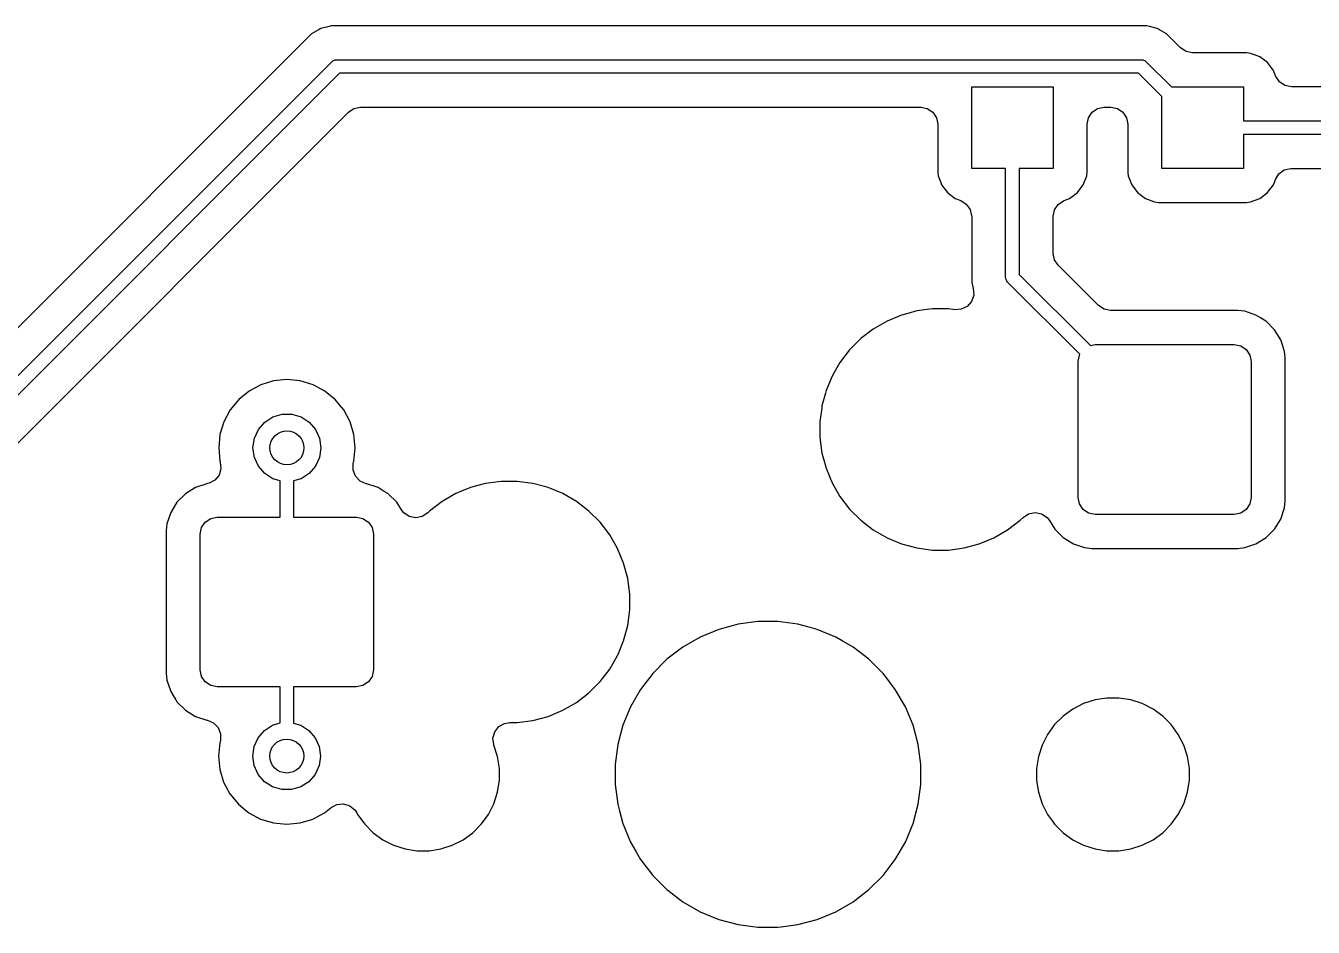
# Model space of a CAD drawing. Extents: x 17 to 170, y -181 to -32.
# Drawn here: x 76.45 to 95.4, y -85.74 to -72.46 of the extents above; entities that cross this region are included whole.
import ezdxf

# ---------------------------------------------------------------- set-up
doc = ezdxf.new("R2010")
doc.units = 0
doc.layers.add('BLACK', color=7, linetype='CONTINUOUS')

msp = doc.modelspace()

# ---------------------------------------------------------------- linework, layer by layer
at = {"layer": 'BLACK', "linetype": 'CONTINUOUS'}
for p, q in [((80.653783, -72.58198), (80.541979, -72.693783)), ((80.653785, -72.581979), (80.653783, -72.58198)), ((80.756797, -72.522506), (80.653785, -72.581979)), ((80.764815, -72.517876), (80.756797, -72.522506)), ((80.790715, -72.502922), (80.764815, -72.517876)), ((80.911168, -72.470647), (80.790715, -72.502922)), ((80.943443, -72.461999), (80.911168, -72.470647)), ((81.101557, -72.461999), (80.943443, -72.461999)), ((81.116818, -72.461999), (81.101557, -72.461999)), ((81.116834, -72.462), (81.116818, -72.461999)), ((92.780666, -72.462), (81.116834, -72.462)), ((92.780682, -72.461999), (92.780666, -72.462)), ((92.795943, -72.461999), (92.780682, -72.461999)), ((92.954057, -72.461999), (92.795943, -72.461999)), ((92.99498, -72.472964), (92.954057, -72.461999)), ((93.106784, -72.502922), (92.99498, -72.472964)), ((93.126363, -72.514226), (93.106784, -72.502922)), ((93.140703, -72.522506), (93.126363, -72.514226)), ((93.243716, -72.58198), (93.140703, -72.522506)), ((93.35552, -72.693784), (93.243716, -72.58198)), ((80.54198, -72.693784), (75.049194, -78.18657)), ((80.541979, -72.693783), (80.54198, -72.693784)), ((93.355521, -72.693786), (93.35552, -72.693784)), ((93.450805, -72.78907), (93.355521, -72.693786)), ((93.531587, -72.843046), (93.450805, -72.78907)), ((75.183578, -78.76), (80.951789, -72.991789)), ((80.951789, -72.991789), (80.966943, -72.979353)), ((80.966943, -72.979353), (81.002991, -72.964421)), ((81.002991, -72.964421), (81.0225, -72.9625)), ((81.0225, -72.9625), (92.875, -72.9625)), ((92.875, -72.9625), (92.894509, -72.964421)), ((92.894509, -72.964421), (92.930557, -72.979353)), ((92.930557, -72.979353), (92.945711, -72.991789)), ((92.945711, -72.991789), (93.316422, -73.3625)), ((93.626875, -72.862), (93.531587, -72.843046)), ((94.422873, -72.862), (93.626875, -72.862)), ((94.422876, -72.862), (94.422873, -72.862)), ((94.482481, -72.868408), (94.422876, -72.862)), ((94.537117, -72.888786), (94.482481, -72.868408)), ((94.617331, -72.918704), (94.537117, -72.888786)), ((94.732546, -73.004954), (94.617331, -72.918704)), ((81.063922, -73.1625), (75.325, -78.901422)), ((92.833578, -73.1625), (81.063922, -73.1625)), ((93.175, -73.503922), (92.833578, -73.1625)), ((94.818796, -73.120169), (94.732546, -73.004954)), ((94.848587, -73.200044), (94.818796, -73.120169)), ((90.375, -74.5625), (90.375, -73.3625)), ((90.375, -73.3625), (91.575, -73.3625)), ((91.575, -73.3625), (91.575, -74.5625)), ((93.316422, -73.3625), (94.375, -73.3625)), ((94.375, -73.3625), (94.375, -73.8625)), ((94.851831, -73.208288), (94.848587, -73.200044)), ((94.905807, -73.28907), (94.851831, -73.208288)), ((94.986589, -73.343046), (94.905807, -73.28907)), ((95.081877, -73.362), (94.986589, -73.343046)), ((98.598104, -73.362), (95.081877, -73.362)), ((93.175, -74.5625), (93.175, -73.503922)), ((75.898429, -79.035805), (81.198305, -73.73593)), ((81.198305, -73.73593), (81.279087, -73.681954)), ((81.279087, -73.681954), (81.374375, -73.663)), ((81.374375, -73.663), (89.6255, -73.663)), ((89.6255, -73.663), (89.720788, -73.681954)), ((89.720788, -73.681954), (89.80157, -73.73593)), ((89.80157, -73.73593), (89.855546, -73.816712)), ((92.094453, -73.816712), (92.148429, -73.735931)), ((92.148429, -73.735931), (92.22921, -73.681954)), ((92.22921, -73.681954), (92.324499, -73.663)), ((92.324499, -73.663), (92.4255, -73.663)), ((92.4255, -73.663), (92.520788, -73.681954)), ((92.520788, -73.681954), (92.60157, -73.73593)), ((92.60157, -73.73593), (92.655546, -73.816712)), ((89.855546, -73.816712), (89.8745, -73.912)), ((89.8745, -73.912), (89.8745, -74.610365)), ((92.075499, -73.911998), (92.094453, -73.816712)), ((92.0755, -74.610373), (92.075499, -73.911998)), ((92.655546, -73.816712), (92.6745, -73.912)), ((92.6745, -73.912), (92.6745, -74.610365)), ((94.375, -73.8625), (104.0875, -73.8625)), ((104.046078, -74.0625), (94.375, -74.0625)), ((94.375, -74.0625), (94.375, -74.5625)), ((89.8745, -74.610365), (89.8745, -74.610368)), ((89.8745, -74.610368), (89.874501, -74.610372)), ((89.874501, -74.610372), (89.876127, -74.6255)), ((89.876127, -74.6255), (89.880908, -74.66998)), ((89.880908, -74.66998), (89.880909, -74.669984)), ((89.880909, -74.669984), (89.918239, -74.77007)), ((90.875, -74.5625), (90.375, -74.5625)), ((90.875, -76.1655), (90.875, -74.5625)), ((91.575, -74.5625), (91.075, -74.5625)), ((91.075, -74.5625), (91.075, -76.124078)), ((92.018796, -74.804831), (92.069091, -74.669983)), ((92.069091, -74.669983), (92.0755, -74.610373)), ((92.6745, -74.610365), (92.6745, -74.610368)), ((92.6745, -74.610368), (92.674501, -74.610372)), ((92.674501, -74.610372), (92.676127, -74.6255)), ((92.676127, -74.6255), (92.680908, -74.66998)), ((92.680908, -74.66998), (92.680909, -74.669984)), ((92.680909, -74.669984), (92.718239, -74.77007)), ((94.375, -74.5625), (93.175, -74.5625)), ((94.848578, -74.724983), (94.899636, -74.642327)), ((94.899636, -74.642327), (94.97844, -74.585502)), ((94.97844, -74.585502), (95.072991, -74.563159)), ((95.072991, -74.563159), (95.081878, -74.563)), ((95.081878, -74.563), (103.735625, -74.563)), ((89.918239, -74.77007), (89.931204, -74.804831)), ((89.931204, -74.804831), (90.017454, -74.920046)), ((91.932546, -74.920046), (92.018796, -74.804831)), ((92.718239, -74.77007), (92.731204, -74.804831)), ((92.731204, -74.804831), (92.817454, -74.920046)), ((94.732546, -74.920046), (94.818796, -74.804831)), ((94.818796, -74.804831), (94.837608, -74.754391)), ((94.837608, -74.754391), (94.848578, -74.724983)), ((90.017454, -74.920046), (90.132669, -75.006296)), ((90.132669, -75.006296), (90.212517, -75.036077)), ((90.212517, -75.036077), (90.295171, -75.087134)), ((91.64843, -75.093307), (91.729212, -75.039331)), ((91.729212, -75.039331), (91.737455, -75.036087)), ((91.737455, -75.036087), (91.817331, -75.006296)), ((91.817331, -75.006296), (91.932546, -74.920046)), ((92.817454, -74.920046), (92.932669, -75.006296)), ((92.932669, -75.006296), (93.067517, -75.056591)), ((93.067517, -75.056591), (93.127127, -75.063)), ((93.127127, -75.063), (94.422872, -75.062999)), ((94.422872, -75.062999), (94.482483, -75.056591)), ((94.482483, -75.056591), (94.617331, -75.006296)), ((94.617331, -75.006296), (94.732546, -74.920046)), ((90.295171, -75.087134), (90.351997, -75.165937)), ((90.351997, -75.165937), (90.374341, -75.260487)), ((90.374341, -75.260487), (90.3745, -75.269377)), ((91.5755, -75.269377), (91.594454, -75.174089)), ((91.594454, -75.174089), (91.64843, -75.093307)), ((90.3745, -75.269377), (90.3745, -76.071165)), ((91.5755, -75.813625), (91.5755, -75.269377)), ((91.594454, -75.908913), (91.5755, -75.813625)), ((91.64843, -75.989695), (91.594454, -75.908913)), ((92.242805, -76.58407), (91.64843, -75.989695)), ((90.3745, -76.071165), (90.374499, -76.071183)), ((90.374499, -76.071183), (90.374499, -76.086443)), ((90.374499, -76.086443), (90.374499, -76.244557)), ((90.876921, -76.185009), (90.875, -76.1655)), ((90.891853, -76.221057), (90.876921, -76.185009)), ((91.075, -76.124078), (92.122288, -77.171366)), ((90.374499, -76.244557), (90.391283, -76.307195)), ((90.391283, -76.307195), (90.398207, -76.333036)), ((90.398207, -76.333036), (90.404561, -76.429983)), ((90.904289, -76.236211), (90.891853, -76.221057)), ((91.968591, -77.300513), (90.904289, -76.236211)), ((90.373331, -76.521982), (90.309272, -76.595027)), ((90.404561, -76.429983), (90.373331, -76.521982)), ((92.323587, -76.638046), (92.242805, -76.58407)), ((89.343051, -76.72262), (89.128041, -76.811679)), ((89.433832, -76.698295), (89.343051, -76.72262)), ((89.567874, -76.662379), (89.433832, -76.698295)), ((89.567878, -76.662378), (89.567874, -76.662379)), ((89.56788, -76.662378), (89.567878, -76.662378)), ((89.798628, -76.632), (89.56788, -76.662378)), ((90.031372, -76.632), (89.798628, -76.632)), ((90.031373, -76.632), (90.031372, -76.632)), ((90.125191, -76.644351), (90.031373, -76.632)), ((90.222136, -76.637997), (90.125191, -76.644351)), ((90.309272, -76.595027), (90.222136, -76.637997)), ((92.418875, -76.657), (92.323587, -76.638046)), ((94.292009, -76.657), (92.418875, -76.657)), ((94.292011, -76.657), (94.292009, -76.657)), ((94.343403, -76.66225), (94.292011, -76.657)), ((94.394797, -76.667501), (94.343403, -76.66225)), ((94.394798, -76.667501), (94.394797, -76.667501)), ((94.394802, -76.667502), (94.394798, -76.667501)), ((94.561332, -76.722684), (94.394802, -76.667502)), ((94.561332, -76.722685), (94.56133, -76.722684)), ((94.56133, -76.722684), (94.561332, -76.722684)), ((94.561334, -76.722686), (94.561332, -76.722685)), ((94.629262, -76.764584), (94.561334, -76.722686)), ((94.705615, -76.811679), (94.629262, -76.764584)), ((88.926467, -76.928058), (88.741819, -77.069744)), ((89.128032, -76.811684), (88.926467, -76.928058)), ((89.128041, -76.811679), (89.128032, -76.811684)), ((94.710656, -76.814788), (94.705615, -76.811679)), ((94.834712, -76.938844), (94.710656, -76.814788)), ((94.926814, -77.088166), (94.834712, -76.938844)), ((88.741815, -77.069747), (88.577247, -77.234315)), ((88.741819, -77.069744), (88.741815, -77.069747)), ((92.122288, -77.171366), (92.192, -77.1575)), ((92.192, -77.1575), (94.242, -77.1575)), ((94.242, -77.1575), (94.337671, -77.17653)), ((94.945487, -77.144517), (94.926814, -77.088166)), ((94.978333, -77.243641), (94.945487, -77.144517)), ((88.577244, -77.234319), (88.435558, -77.418967)), ((88.577247, -77.234315), (88.577244, -77.234319)), ((91.942, -77.4075), (91.96103, -77.311829)), ((91.96103, -77.311829), (91.968591, -77.300513)), ((94.337671, -77.17653), (94.418777, -77.230723)), ((94.418777, -77.230723), (94.47297, -77.311829)), ((94.47297, -77.311829), (94.492, -77.4075)), ((94.981999, -77.254703), (94.978333, -77.243641)), ((94.992499, -77.357492), (94.981999, -77.254703)), ((88.435558, -77.418967), (88.319184, -77.620532)), ((91.942, -79.4075), (91.942, -77.4075)), ((94.492, -77.4075), (94.492, -79.4075)), ((94.9925, -79.457509), (94.992499, -77.357492)), ((80.095694, -77.692523), (79.9071, -77.749733)), ((80.291826, -77.673207), (80.095694, -77.692523)), ((80.487957, -77.692523), (80.291826, -77.673207)), ((80.676551, -77.749733), (80.487957, -77.692523)), ((88.319179, -77.620541), (88.23012, -77.835551)), ((88.319184, -77.620532), (88.319179, -77.620541)), ((79.733289, -77.842636), (79.580946, -77.967662)), ((79.907092, -77.749736), (79.733289, -77.842636)), ((79.9071, -77.749733), (79.907092, -77.749736)), ((80.676559, -77.749736), (80.676551, -77.749733)), ((80.850362, -77.842636), (80.676559, -77.749736)), ((80.884269, -77.870463), (80.850362, -77.842636)), ((81.002709, -77.967665), (80.884269, -77.870463)), ((88.220765, -77.870464), (88.169879, -78.060374)), ((88.23012, -77.835551), (88.220765, -77.870464)), ((79.58094, -77.967668), (79.455914, -78.120011)), ((79.580946, -77.967662), (79.58094, -77.967668)), ((81.066269, -78.045113), (81.002709, -77.967665)), ((81.127737, -78.120011), (81.066269, -78.045113)), ((88.165809, -78.091286), (88.1395, -78.291128)), ((88.169878, -78.06038), (88.165809, -78.091286)), ((88.169879, -78.060374), (88.169878, -78.060378)), ((88.169878, -78.060378), (88.169878, -78.06038)), ((79.363011, -78.293822), (79.305801, -78.482416)), ((79.363014, -78.293814), (79.363011, -78.293822)), ((79.455914, -78.120011), (79.363014, -78.293814)), ((79.964396, -78.300673), (80.084118, -78.223732)), ((80.084118, -78.223732), (80.220669, -78.183637)), ((80.220669, -78.183637), (80.362983, -78.183637)), ((80.362983, -78.183637), (80.499534, -78.223732)), ((80.499534, -78.223732), (80.619256, -78.300673)), ((81.220637, -78.293814), (81.127737, -78.120011)), ((81.220638, -78.293818), (81.220637, -78.293814)), ((81.22064, -78.293821), (81.220638, -78.293818)), ((81.27785, -78.482416), (81.22064, -78.293821)), ((88.1395, -78.291128), (88.1395, -78.523872)), ((79.305801, -78.482416), (79.286485, -78.678548)), ((79.81208, -78.537682), (79.871199, -78.408228)), ((79.871199, -78.408228), (79.964396, -78.300673)), ((80.619256, -78.300673), (80.712453, -78.408228)), ((80.712453, -78.408228), (80.771572, -78.537682)), ((81.297167, -78.678548), (81.27785, -78.482416)), ((79.286485, -78.678548), (79.305801, -78.874678)), ((79.791826, -78.678548), (79.81208, -78.537682)), ((79.81208, -78.819414), (79.791826, -78.678548)), ((80.771572, -78.537682), (80.791826, -78.678548)), ((80.791826, -78.678548), (80.771572, -78.819414)), ((81.27785, -78.87468), (81.297167, -78.678548)), ((88.1395, -78.523872), (88.169879, -78.754626)), ((79.871199, -78.948868), (79.81208, -78.819414)), ((80.771572, -78.819414), (80.712453, -78.948868)), ((88.169879, -78.754626), (88.206133, -78.889928)), ((79.319729, -78.985892), (79.291524, -79.078863)), ((79.305801, -78.874678), (79.310208, -78.889205)), ((79.310208, -78.889205), (79.319729, -78.985892)), ((79.964396, -79.056423), (79.871199, -78.948868)), ((80.084118, -79.133364), (79.964396, -79.056423)), ((80.619256, -79.056423), (80.499534, -79.133364)), ((80.712453, -78.948868), (80.619256, -79.056423)), ((81.266603, -79.007232), (81.268018, -78.910087)), ((81.302472, -79.097523), (81.266603, -79.007232)), ((81.268018, -78.910087), (81.27322, -78.88994)), ((81.27322, -78.88994), (81.27785, -78.87468)), ((88.206133, -78.889928), (88.23012, -78.979448)), ((88.23012, -78.979448), (88.319179, -79.194458)), ((79.112201, -79.207501), (78.945667, -79.262685)), ((79.124049, -79.204965), (79.112201, -79.207501)), ((79.144204, -79.199761), (79.124049, -79.204965)), ((79.229888, -79.153964), (79.144204, -79.199761)), ((79.291524, -79.078863), (79.229888, -79.153964)), ((80.19, -79.164453), (80.084118, -79.133364)), ((80.19, -79.6975), (80.19, -79.164453)), ((80.499534, -79.133364), (80.39, -79.165526)), ((80.39, -79.165526), (80.39, -79.6975)), ((81.370164, -79.167215), (81.302472, -79.097523)), ((81.459372, -79.205697), (81.370164, -79.167215)), ((81.467795, -79.2075), (81.459372, -79.205697)), ((81.634332, -79.262684), (81.467795, -79.2075)), ((83.083832, -79.238295), (82.993051, -79.26262)), ((83.217874, -79.202379), (83.083832, -79.238295)), ((83.217878, -79.202378), (83.217874, -79.202379)), ((83.21788, -79.202378), (83.217878, -79.202378)), ((83.448628, -79.172), (83.21788, -79.202378)), ((83.681372, -79.172), (83.448628, -79.172)), ((83.912119, -79.202378), (83.681372, -79.172)), ((83.912126, -79.202379), (83.912119, -79.202378)), ((84.105271, -79.254132), (83.912126, -79.202379)), ((88.319179, -79.194458), (88.319184, -79.194467)), ((88.319184, -79.194467), (88.319185, -79.194469)), ((88.319185, -79.194469), (88.435558, -79.396032)), ((78.796346, -79.354786), (78.672286, -79.478846)), ((78.945667, -79.262685), (78.796346, -79.354786)), ((81.634332, -79.262685), (81.63433, -79.262684)), ((81.63433, -79.262684), (81.634332, -79.262684)), ((81.634334, -79.262686), (81.634332, -79.262685)), ((81.725292, -79.318789), (81.634334, -79.262686)), ((81.778615, -79.351679), (81.725292, -79.318789)), ((81.783656, -79.354788), (81.778615, -79.351679)), ((81.907712, -79.478844), (81.783656, -79.354788)), ((82.778032, -79.351684), (82.576467, -79.468058)), ((82.778041, -79.351679), (82.778032, -79.351684)), ((82.993051, -79.26262), (82.778041, -79.351679)), ((84.136948, -79.26262), (84.105271, -79.254132)), ((84.351958, -79.351679), (84.136948, -79.26262)), ((84.351967, -79.351684), (84.351958, -79.351679)), ((84.351969, -79.351685), (84.351967, -79.351684)), ((84.553532, -79.468058), (84.351969, -79.351685)), ((88.435558, -79.396032), (88.577244, -79.580681)), ((91.96103, -79.503171), (91.942, -79.4075)), ((94.492, -79.4075), (94.47297, -79.503171)), ((78.672286, -79.478846), (78.580184, -79.628168)), ((81.907713, -79.478846), (81.907712, -79.478844)), ((81.907714, -79.478847), (81.907713, -79.478846)), ((81.977012, -79.591198), (81.907714, -79.478847)), ((82.012869, -79.636548), (81.977012, -79.591198)), ((82.391805, -79.609756), (82.365008, -79.636553)), ((82.391819, -79.609744), (82.391805, -79.609756)), ((82.576467, -79.468058), (82.391819, -79.609744)), ((84.738181, -79.609744), (84.553532, -79.468058)), ((84.902756, -79.774319), (84.738181, -79.609744)), ((88.577244, -79.580681), (88.741819, -79.745256)), ((92.015223, -79.584277), (91.96103, -79.503171)), ((92.096329, -79.63847), (92.015223, -79.584277)), ((94.418777, -79.584277), (94.337671, -79.63847)), ((94.47297, -79.503171), (94.418777, -79.584277)), ((94.926814, -79.726834), (94.981999, -79.560297)), ((94.981999, -79.560297), (94.9925, -79.457509)), ((78.525001, -79.794704), (78.5145, -79.897488)), ((78.525002, -79.794697), (78.525001, -79.794704)), ((78.580184, -79.628168), (78.525002, -79.794697)), ((79.03403, -79.851829), (79.088223, -79.770723)), ((79.088223, -79.770723), (79.169329, -79.71653)), ((79.169329, -79.71653), (79.265, -79.6975)), ((79.265, -79.6975), (80.19, -79.6975)), ((80.39, -79.6975), (81.315, -79.6975)), ((81.315, -79.6975), (81.410671, -79.71653)), ((81.410671, -79.71653), (81.491777, -79.770723)), ((81.491777, -79.770723), (81.54597, -79.851829)), ((82.093649, -79.690526), (82.012869, -79.636548)), ((82.188937, -79.709481), (82.093649, -79.690526)), ((82.284226, -79.690528), (82.188937, -79.709481)), ((82.365008, -79.636553), (82.284226, -79.690528)), ((85.044442, -79.958968), (84.902756, -79.774319)), ((88.741819, -79.745256), (88.926468, -79.886942)), ((90.903532, -79.886942), (91.088181, -79.745256)), ((91.088181, -79.745256), (91.131686, -79.701751)), ((91.131686, -79.701751), (91.212466, -79.647774)), ((91.212466, -79.647774), (91.307754, -79.628819)), ((91.307754, -79.628819), (91.403043, -79.647772)), ((91.403043, -79.647772), (91.483825, -79.701748)), ((91.483825, -79.701748), (91.519685, -79.7471)), ((91.519685, -79.7471), (91.599285, -79.876152)), ((92.192, -79.6575), (92.096329, -79.63847)), ((94.242, -79.6575), (92.192, -79.6575)), ((94.337671, -79.63847), (94.242, -79.6575)), ((94.834712, -79.876156), (94.926814, -79.726834)), ((78.5145, -79.897488), (78.5145, -81.997506)), ((79.015, -79.9475), (79.03403, -79.851829)), ((79.015, -81.9475), (79.015, -79.9475)), ((81.54597, -79.851829), (81.565, -79.9475)), ((81.565, -79.9475), (81.565, -81.9475)), ((85.160815, -80.160531), (85.044442, -79.958968)), ((88.926468, -79.886942), (89.128031, -80.003315)), ((89.128031, -80.003315), (89.128034, -80.003316)), ((89.128034, -80.003316), (89.128041, -80.00332)), ((89.128041, -80.00332), (89.343051, -80.092379)), ((90.486948, -80.092379), (90.701958, -80.00332)), ((90.701958, -80.00332), (90.701961, -80.003318)), ((90.701961, -80.003318), (90.701969, -80.003315)), ((90.701969, -80.003315), (90.903532, -79.886942)), ((91.599285, -79.876152), (91.599286, -79.876153)), ((91.599286, -79.876153), (91.599288, -79.876156)), ((91.599288, -79.876156), (91.723344, -80.000212)), ((91.723344, -80.000212), (91.872666, -80.092314)), ((94.561334, -80.092314), (94.710656, -80.000212)), ((94.710656, -80.000212), (94.834712, -79.876156)), ((85.160815, -80.160532), (85.160815, -80.160531)), ((85.16082, -80.160541), (85.160815, -80.160532)), ((85.249879, -80.375551), (85.16082, -80.160541)), ((89.343051, -80.092379), (89.343055, -80.09238)), ((89.343055, -80.09238), (89.34306, -80.092382)), ((89.34306, -80.092382), (89.567874, -80.152621)), ((89.567874, -80.152621), (89.798628, -80.183)), ((89.798628, -80.183), (90.031372, -80.183)), ((90.031372, -80.183), (90.262126, -80.152621)), ((90.262126, -80.152621), (90.48694, -80.092382)), ((90.48694, -80.092382), (90.486945, -80.092379)), ((90.486945, -80.092379), (90.486948, -80.092379)), ((91.872666, -80.092314), (91.872669, -80.092315)), ((91.872669, -80.092315), (91.872667, -80.092315)), ((91.872667, -80.092315), (92.03631, -80.14654)), ((92.03631, -80.14654), (92.039203, -80.147499)), ((92.039203, -80.147499), (92.141991, -80.158)), ((92.141991, -80.158), (94.292008, -80.157999)), ((94.292008, -80.157999), (94.394797, -80.147499)), ((94.394797, -80.147499), (94.561334, -80.092314)), ((85.24988, -80.375555), (85.249879, -80.375551)), ((85.249882, -80.37556), (85.24988, -80.375555)), ((85.310121, -80.600374), (85.249882, -80.37556)), ((85.3405, -80.831128), (85.310121, -80.600374)), ((85.3405, -81.063872), (85.3405, -80.831128)), ((85.310121, -81.294626), (85.3405, -81.063872)), ((85.249882, -81.51944), (85.310121, -81.294626)), ((86.935011, -81.275506), (86.650049, -81.35186)), ((87.227493, -81.237), (86.935011, -81.275506)), ((87.227494, -81.237), (87.227493, -81.237)), ((87.522506, -81.237), (87.227494, -81.237)), ((87.522507, -81.237), (87.522506, -81.237)), ((87.814989, -81.275506), (87.522507, -81.237)), ((87.814993, -81.275507), (87.814988, -81.275506)), ((87.814988, -81.275506), (87.814989, -81.275506)), ((87.959641, -81.314265), (87.814993, -81.275507)), ((88.09995, -81.35186), (87.959641, -81.314265)), ((85.162445, -81.730536), (85.249879, -81.519448)), ((85.249879, -81.519445), (85.249882, -81.51944)), ((85.249879, -81.519448), (85.249879, -81.519445)), ((86.377496, -81.464755), (86.12201, -81.612259)), ((86.3775, -81.464753), (86.377496, -81.464755)), ((86.650049, -81.35186), (86.3775, -81.464753)), ((88.372499, -81.464753), (88.09995, -81.35186)), ((88.372503, -81.464755), (88.372499, -81.464753)), ((88.372505, -81.464756), (88.372503, -81.464755)), ((88.372507, -81.464757), (88.372505, -81.464756)), ((88.467221, -81.51944), (88.372507, -81.464757)), ((88.627989, -81.612259), (88.467221, -81.51944)), ((86.122005, -81.612262), (85.887963, -81.791849)), ((86.12201, -81.612259), (86.122005, -81.612262)), ((88.627994, -81.612262), (88.627989, -81.612259)), ((88.862036, -81.791849), (88.627994, -81.612262)), ((85.044442, -81.936032), (85.160815, -81.734469)), ((85.160815, -81.734469), (85.162445, -81.730536)), ((85.887963, -81.791849), (85.679349, -82.000463)), ((88.862037, -81.79185), (88.862036, -81.791849)), ((88.862042, -81.791854), (88.862037, -81.79185)), ((89.070646, -82.000458), (88.862042, -81.791854)), ((78.5145, -81.997506), (78.525001, -82.1003)), ((79.03403, -82.043171), (79.015, -81.9475)), ((79.088223, -82.124277), (79.03403, -82.043171)), ((81.54597, -82.043171), (81.491777, -82.124277)), ((81.565, -81.9475), (81.54597, -82.043171)), ((84.902756, -82.120681), (85.044442, -81.936032)), ((85.679349, -82.000463), (85.499762, -82.234505)), ((89.070649, -82.000462), (89.070646, -82.000458)), ((89.07065, -82.000463), (89.070649, -82.000462)), ((89.11017, -82.051967), (89.07065, -82.000463)), ((89.250238, -82.234506), (89.11017, -82.051967)), ((78.525001, -82.1003), (78.575778, -82.253532)), ((78.575778, -82.253532), (78.580186, -82.266834)), ((78.580186, -82.266834), (78.616407, -82.325558)), ((79.169329, -82.17847), (79.088223, -82.124277)), ((79.265, -82.1975), (79.169329, -82.17847)), ((80.19, -82.1975), (79.265, -82.1975)), ((80.19, -82.729473), (80.19, -82.1975)), ((81.315, -82.1975), (80.39, -82.1975)), ((80.39, -82.1975), (80.39, -82.730546)), ((81.410671, -82.17847), (81.315, -82.1975)), ((81.491777, -82.124277), (81.410671, -82.17847)), ((84.738181, -82.285256), (84.902756, -82.120681)), ((85.499759, -82.23451), (85.352255, -82.489996)), ((85.499762, -82.234505), (85.499759, -82.23451)), ((89.397743, -82.489993), (89.250238, -82.234506)), ((78.616407, -82.325558), (78.655978, -82.389714)), ((78.655978, -82.389714), (78.672288, -82.416156)), ((78.672288, -82.416156), (78.796344, -82.540212)), ((84.351969, -82.543315), (84.553532, -82.426942)), ((84.553532, -82.426942), (84.738181, -82.285256)), ((92.022947, -82.444463), (91.86511, -82.524885)), ((92.022956, -82.444459), (92.022947, -82.444463)), ((92.022958, -82.444458), (92.022956, -82.444458)), ((92.022956, -82.444458), (92.022956, -82.444459)), ((92.191445, -82.389714), (92.022958, -82.444458)), ((92.191448, -82.389713), (92.191445, -82.389714)), ((92.19145, -82.389713), (92.191448, -82.389713)), ((92.191456, -82.389711), (92.19145, -82.389713)), ((92.366411, -82.362), (92.191456, -82.389711)), ((92.366421, -82.362), (92.366411, -82.362)), ((92.543579, -82.362), (92.366421, -82.362)), ((92.543588, -82.362), (92.543579, -82.362)), ((92.718543, -82.389711), (92.543588, -82.362)), ((92.718549, -82.389713), (92.718543, -82.389711)), ((92.718555, -82.389714), (92.718549, -82.389713)), ((92.887042, -82.444458), (92.718555, -82.389714)), ((92.88705, -82.444462), (92.887042, -82.444458)), ((92.887052, -82.444463), (92.88705, -82.444462)), ((93.044889, -82.524885), (92.887052, -82.444463)), ((78.796344, -82.540212), (78.945666, -82.632314)), ((78.945666, -82.632314), (78.945669, -82.632315)), ((78.945669, -82.632315), (78.945667, -82.632315)), ((78.945667, -82.632315), (79.110744, -82.687015)), ((83.912126, -82.692621), (84.13694, -82.632382)), ((84.13694, -82.632382), (84.136945, -82.632379)), ((84.136945, -82.632379), (84.136948, -82.632379)), ((84.136948, -82.632379), (84.351958, -82.54332)), ((84.351958, -82.54332), (84.351961, -82.543318)), ((84.351961, -82.543318), (84.351969, -82.543315)), ((85.352253, -82.49), (85.23936, -82.762549)), ((85.352255, -82.489996), (85.352253, -82.49)), ((89.510639, -82.762548), (89.397743, -82.489993)), ((91.721789, -82.629014), (91.596514, -82.754289)), ((91.86511, -82.524885), (91.721789, -82.629014)), ((93.18821, -82.629014), (93.044889, -82.524885)), ((93.188214, -82.629017), (93.18821, -82.629014)), ((93.313483, -82.754286), (93.188214, -82.629017)), ((79.110744, -82.687015), (79.112203, -82.687499)), ((79.112203, -82.687499), (79.112206, -82.687499)), ((79.112206, -82.687499), (79.120618, -82.6893)), ((79.120618, -82.6893), (79.209828, -82.727779)), ((79.209828, -82.727779), (79.277522, -82.797468)), ((79.277522, -82.797468), (79.313394, -82.887758)), ((79.867547, -82.946132), (79.960744, -82.838577)), ((79.960744, -82.838577), (80.080466, -82.761636)), ((80.080466, -82.761636), (80.19, -82.729473)), ((80.39, -82.730546), (80.495882, -82.761636)), ((80.495882, -82.761636), (80.615604, -82.838577)), ((80.615604, -82.838577), (80.708801, -82.946132)), ((83.350879, -82.858955), (83.411028, -82.782658)), ((83.411028, -82.782658), (83.495795, -82.735186)), ((83.495795, -82.735186), (83.572739, -82.723)), ((83.572739, -82.723), (83.681372, -82.723)), ((83.681372, -82.723), (83.912126, -82.692621)), ((85.23936, -82.762549), (85.163006, -83.047511)), ((89.586993, -83.047507), (89.510639, -82.762548)), ((91.596514, -82.754289), (91.492385, -82.89761)), ((93.417614, -82.89761), (93.313483, -82.754286)), ((79.30215, -83.020317), (79.282833, -83.216452)), ((79.306778, -83.005061), (79.30215, -83.020317)), ((79.311983, -82.984903), (79.306778, -83.005061)), ((79.313394, -82.887758), (79.311983, -82.984903)), ((79.808428, -83.075586), (79.867547, -82.946132)), ((80.708801, -82.946132), (80.76792, -83.075586)), ((83.324507, -82.952462), (83.350879, -82.858955)), ((83.335925, -83.048944), (83.324507, -82.952462)), ((91.492385, -82.89761), (91.411963, -83.055447)), ((93.498042, -83.055458), (93.417614, -82.89761)), ((79.282833, -83.216452), (79.302149, -83.412583)), ((79.788174, -83.216452), (79.808428, -83.075586)), ((79.808428, -83.357318), (79.788174, -83.216452)), ((80.76792, -83.075586), (80.788174, -83.216452)), ((80.788174, -83.216452), (80.76792, -83.357318)), ((83.33804, -83.055455), (83.335925, -83.048944)), ((83.338042, -83.055458), (83.33804, -83.055455)), ((83.392786, -83.223945), (83.338042, -83.055458)), ((83.392787, -83.223954), (83.392786, -83.223945)), ((83.392788, -83.223956), (83.392787, -83.223954)), ((83.411167, -83.339993), (83.392788, -83.223956)), ((85.163006, -83.047511), (85.1245, -83.339993)), ((89.6255, -83.339994), (89.586993, -83.047507)), ((91.357211, -83.223956), (91.3295, -83.398911)), ((91.357213, -83.22395), (91.357211, -83.223956)), ((91.357214, -83.223945), (91.357213, -83.223948)), ((91.357213, -83.223948), (91.357213, -83.22395)), ((91.411958, -83.055458), (91.357214, -83.223945)), ((91.411963, -83.055447), (91.411958, -83.055456)), ((91.411958, -83.055456), (91.411958, -83.055458)), ((93.552786, -83.223945), (93.498042, -83.055458)), ((93.552787, -83.223954), (93.552786, -83.223945)), ((93.552788, -83.223956), (93.552787, -83.223954)), ((93.580499, -83.398911), (93.552788, -83.223956)), ((79.302149, -83.412583), (79.359359, -83.601177)), ((79.867547, -83.486772), (79.808428, -83.357318)), ((80.76792, -83.357318), (80.708801, -83.486772)), ((83.420499, -83.398911), (83.411167, -83.339993)), ((83.4205, -83.398923), (83.420499, -83.398911)), ((83.4205, -83.576076), (83.4205, -83.398923)), ((85.1245, -83.339993), (85.1245, -83.635006)), ((89.6255, -83.398911), (89.6255, -83.339994)), ((89.6255, -83.635006), (89.6255, -83.398911)), ((91.3295, -83.398911), (91.3295, -83.576088)), ((93.5805, -83.398923), (93.580499, -83.398911)), ((93.5805, -83.576076), (93.5805, -83.398923)), ((79.359359, -83.601177), (79.359362, -83.601185)), ((79.359362, -83.601185), (79.452262, -83.774988)), ((79.960744, -83.594327), (79.867547, -83.486772)), ((80.080466, -83.671268), (79.960744, -83.594327)), ((80.615604, -83.594327), (80.495882, -83.671268)), ((80.708801, -83.486772), (80.615604, -83.594327)), ((83.407637, -83.65729), (83.420499, -83.576088)), ((83.420499, -83.576088), (83.4205, -83.576076)), ((91.3295, -83.576088), (91.357211, -83.751043)), ((93.567637, -83.65729), (93.580499, -83.576088)), ((93.580499, -83.576088), (93.5805, -83.576076)), ((79.452262, -83.774988), (79.452264, -83.77499)), ((79.452264, -83.77499), (79.577291, -83.927335)), ((80.217017, -83.711363), (80.080466, -83.671268)), ((80.359331, -83.711363), (80.217017, -83.711363)), ((80.495882, -83.671268), (80.359331, -83.711363)), ((83.338042, -83.919542), (83.392786, -83.751055)), ((83.392786, -83.751055), (83.407637, -83.65729)), ((85.1245, -83.635006), (85.162985, -83.927331)), ((89.586993, -83.927493), (89.6255, -83.635006)), ((91.357211, -83.751043), (91.357213, -83.751049)), ((91.357213, -83.751049), (91.357214, -83.751055)), ((91.357214, -83.751055), (91.411958, -83.919542)), ((93.498042, -83.919542), (93.552786, -83.751055)), ((93.552786, -83.751055), (93.567637, -83.65729)), ((79.577291, -83.927335), (79.677505, -84.009579)), ((80.846712, -84.052362), (80.9409, -83.975063)), ((80.9409, -83.975063), (81.026579, -83.929266)), ((81.026579, -83.929266), (81.123267, -83.919743)), ((81.123267, -83.919743), (81.216238, -83.947945)), ((81.216238, -83.947945), (81.291341, -84.009579)), ((83.257614, -84.07739), (83.338042, -83.919542)), ((85.162985, -83.927331), (85.163007, -83.927493)), ((85.163007, -83.927493), (85.188851, -84.023943)), ((89.510639, -84.212452), (89.586993, -83.927493)), ((91.411958, -83.919542), (91.411959, -83.919543)), ((91.411959, -83.919543), (91.411963, -83.919552)), ((91.411963, -83.919552), (91.492385, -84.077389)), ((93.417614, -84.07739), (93.498042, -83.919542)), ((79.677505, -84.009579), (79.729637, -84.052363)), ((79.729637, -84.052363), (79.90344, -84.145263)), ((79.90344, -84.145263), (79.903444, -84.145264)), ((79.903444, -84.145264), (79.903447, -84.145266)), ((79.903447, -84.145266), (80.092042, -84.202476)), ((80.484306, -84.202476), (80.672901, -84.145266)), ((80.672901, -84.145266), (80.846712, -84.052362)), ((81.291341, -84.009579), (81.320721, -84.054498)), ((81.320721, -84.054498), (81.332384, -84.077388)), ((81.332384, -84.077388), (81.423266, -84.202476)), ((83.153483, -84.220714), (83.257614, -84.07739)), ((85.188851, -84.023943), (85.23936, -84.21245)), ((91.492385, -84.077389), (91.562941, -84.174501)), ((91.562941, -84.174501), (91.596517, -84.220714)), ((93.313483, -84.220714), (93.417614, -84.07739)), ((80.092042, -84.202476), (80.288174, -84.221793)), ((80.288174, -84.221793), (80.484306, -84.202476)), ((81.423266, -84.202476), (81.436517, -84.220714)), ((81.436517, -84.220714), (81.561786, -84.345983)), ((81.561786, -84.345983), (81.70511, -84.450114)), ((82.88489, -84.450114), (83.028214, -84.345983)), ((83.028214, -84.345983), (83.153483, -84.220714)), ((85.23936, -84.21245), (85.352253, -84.484999)), ((89.397743, -84.485007), (89.510639, -84.212452)), ((91.596517, -84.220714), (91.721786, -84.345983)), ((91.721786, -84.345983), (91.86511, -84.450114)), ((93.04489, -84.450114), (93.188214, -84.345983)), ((93.188214, -84.345983), (93.313483, -84.220714)), ((81.70511, -84.450114), (81.862958, -84.530542)), ((81.862958, -84.530542), (82.031445, -84.585286)), ((82.558555, -84.585286), (82.727042, -84.530542)), ((82.727042, -84.530542), (82.88489, -84.450114)), ((85.352253, -84.484999), (85.352255, -84.485003)), ((85.352255, -84.485003), (85.352257, -84.485007)), ((85.352257, -84.485007), (85.434314, -84.627134)), ((89.250238, -84.740494), (89.397743, -84.485007)), ((91.86511, -84.450114), (92.022958, -84.530542)), ((92.022958, -84.530542), (92.191445, -84.585286)), ((92.718555, -84.585286), (92.887042, -84.530542)), ((92.887042, -84.530542), (93.04489, -84.450114)), ((82.031445, -84.585286), (82.031454, -84.585287)), ((82.031454, -84.585287), (82.031456, -84.585288)), ((82.031456, -84.585288), (82.206411, -84.612999)), ((82.206411, -84.612999), (82.206418, -84.612999)), ((82.206418, -84.612999), (82.206421, -84.613)), ((82.206421, -84.613), (82.206424, -84.613)), ((82.206424, -84.613), (82.383576, -84.613)), ((82.383576, -84.613), (82.383579, -84.613)), ((82.383579, -84.613), (82.383582, -84.612999)), ((82.383582, -84.612999), (82.383588, -84.612999)), ((82.383588, -84.612999), (82.558543, -84.585288)), ((82.558543, -84.585287), (82.558555, -84.585286)), ((82.558543, -84.585288), (82.558543, -84.585287)), ((85.434314, -84.627134), (85.499759, -84.740489)), ((85.499759, -84.740489), (85.499762, -84.740494)), ((85.499762, -84.740494), (85.666503, -84.957795)), ((89.070646, -84.974542), (89.250238, -84.740494)), ((92.191445, -84.585286), (92.191454, -84.585287)), ((92.191454, -84.585287), (92.191456, -84.585288)), ((92.191456, -84.585288), (92.366411, -84.612999)), ((92.366411, -84.612999), (92.366418, -84.612999)), ((92.366418, -84.612999), (92.366421, -84.613)), ((92.366421, -84.613), (92.366424, -84.613)), ((92.366424, -84.613), (92.543576, -84.613)), ((92.543576, -84.613), (92.543579, -84.613)), ((92.543579, -84.613), (92.543582, -84.612999)), ((92.543582, -84.612999), (92.543588, -84.612999)), ((92.543588, -84.612999), (92.718543, -84.585288)), ((92.718543, -84.585287), (92.718555, -84.585286)), ((92.718543, -84.585288), (92.718543, -84.585287)), ((85.666503, -84.957795), (85.679354, -84.974542)), ((85.679354, -84.974542), (85.887958, -85.183146)), ((88.862042, -85.183146), (89.070646, -84.974542)), ((85.887958, -85.183146), (85.887962, -85.183149)), ((85.887962, -85.183149), (85.887963, -85.18315)), ((85.887963, -85.18315), (85.90114, -85.193261)), ((85.90114, -85.193261), (86.122006, -85.362738)), ((88.627994, -85.362738), (88.862042, -85.183146)), ((86.122006, -85.362738), (86.377493, -85.510243)), ((88.372507, -85.510243), (88.627994, -85.362738)), ((86.377493, -85.510243), (86.650048, -85.623139)), ((86.650048, -85.623139), (86.935007, -85.699493)), ((87.814993, -85.699493), (88.099952, -85.623139)), ((88.099952, -85.623139), (88.372507, -85.510243)), ((86.935007, -85.699493), (87.154372, -85.728373)), ((87.154372, -85.728373), (87.227493, -85.738)), ((87.227493, -85.738), (87.227494, -85.738)), ((87.227494, -85.738), (87.522507, -85.738)), ((87.522507, -85.738), (87.571253, -85.731582)), ((87.571253, -85.731582), (87.814993, -85.699493))]:
    msp.add_line(p, q, dxfattribs=at)
at = {"layer": 'BLACK'}
for centre in [(80.291826, -78.678548), (80.288174, -83.216452)]:
    msp.add_circle(centre, 0.25, dxfattribs=at)

doc.saveas('drawing.dxf')
